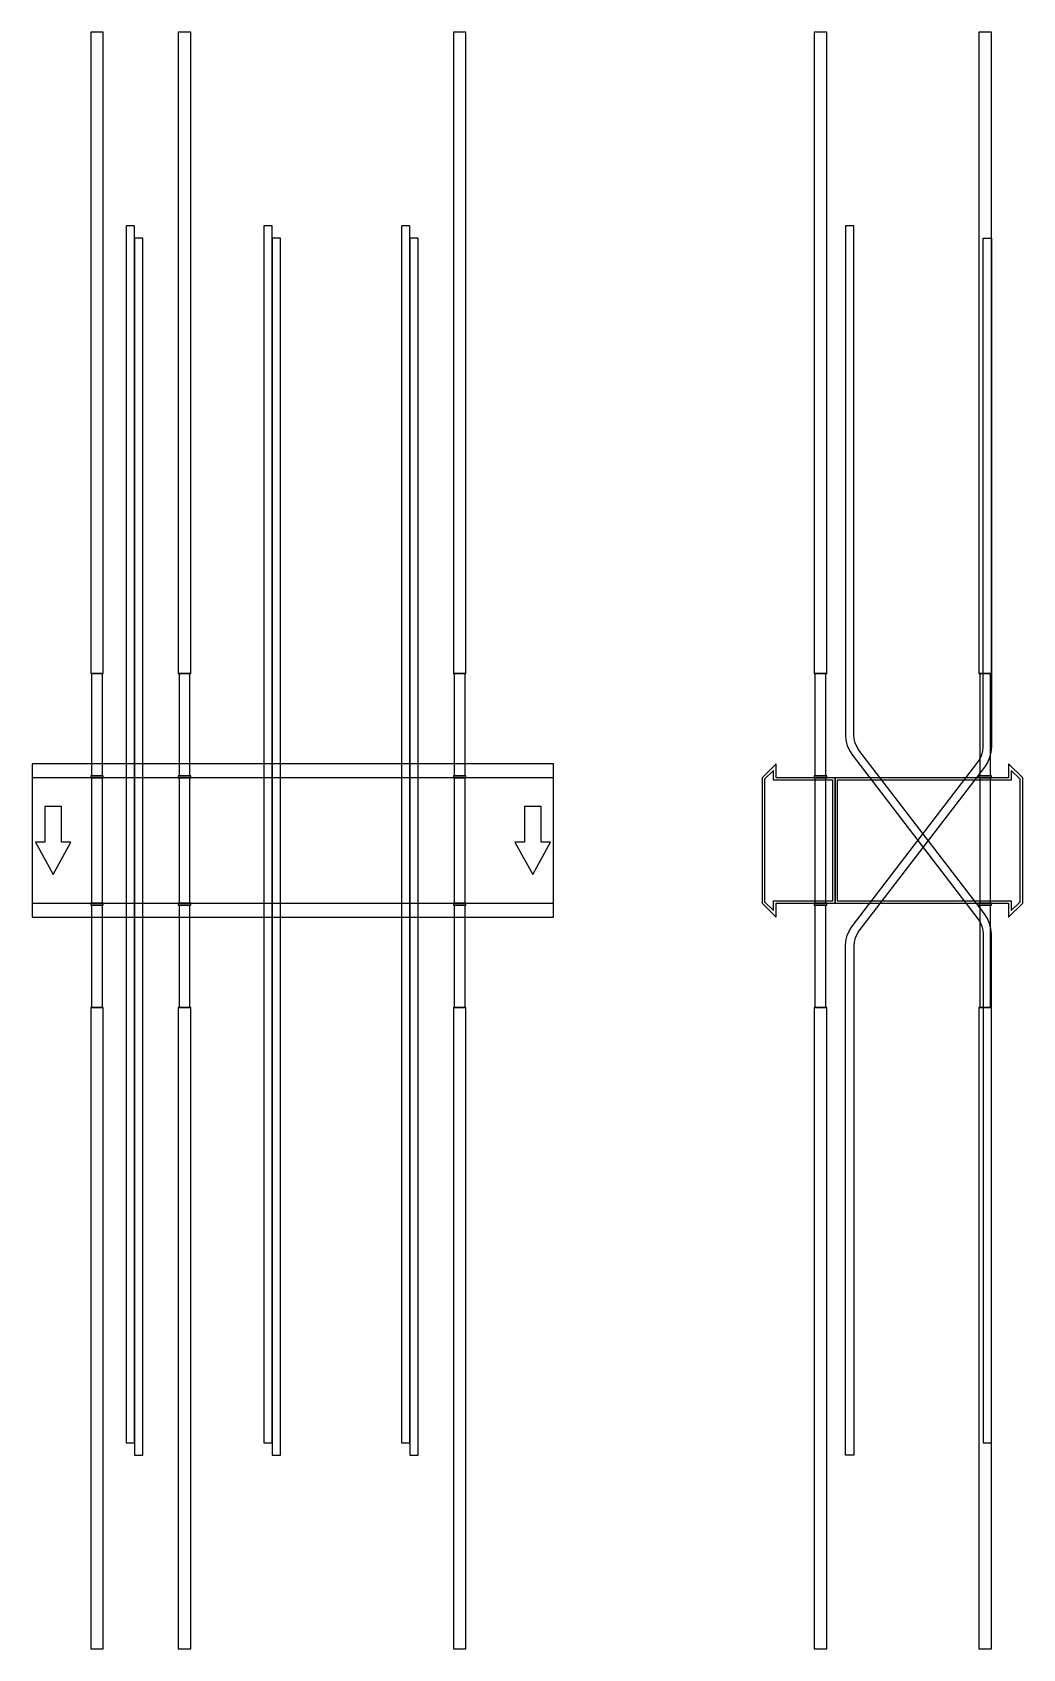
# Model space of a CAD drawing. Extents: x 0 to 950, y -775 to 775.
import ezdxf

# ---------------------------------------------------------------- set-up
doc = ezdxf.new("R2010")
doc.units = 0
doc.layers.add('Halfen', color=7, linetype='CONTINUOUS')

msp = doc.modelspace()

# ---------------------------------------------------------------- linework, layer by layer
at = {"layer": 'Halfen', "color": 7}
for points in [[(68, 160), (68, 775), (56, 775), (56, 160)], [(152, 160), (152, 775), (140, 775), (140, 160)], [(416, 160), (416, 775), (404, 775), (404, 160)], [(762, 160), (762, 775), (750, 775), (750, 160)], [(920, 160), (920, 775), (908, 775), (908, 160)], [(98, -577.739), (98, 589.296), (90, 589.296), (90, -577.739)], [(230, -577.739), (230, 589.296), (222, 589.296), (222, -577.739)], [(362, -577.739), (362, 589.296), (354, 589.296), (354, -577.739)], [(920, -577.739), (920, -89.739), (919.573, -84.526), (918.302, -79.453), (916.221, -74.654), (913.387, -70.259), (792.96, 86.686), (790.834, 89.983), (789.274, 93.582), (788.321, 97.387), (788, 101.296), (788, 589.296), (780, 589.296), (780, 101.296), (780.427, 96.084), (781.698, 91.01), (783.779, 86.212), (786.613, 81.816), (907.04, -75.129), (909.166, -78.425), (910.726, -82.024), (911.679, -85.829), (912, -89.739), (912, -577.739)], [(106, -589.296), (106, 577.739), (98, 577.739), (98, -589.296)], [(238, -589.296), (238, 577.739), (230, 577.739), (230, -589.296)], [(370, -589.296), (370, 577.739), (362, 577.739), (362, -589.296)], [(780, -589.296), (780, -101.296), (780.427, -96.084), (781.698, -91.01), (783.779, -86.211), (786.613, -81.816), (907.04, 75.129), (909.166, 78.425), (910.726, 82.024), (911.679, 85.83), (912, 89.739), (912, 577.739), (920, 577.739), (920, 89.739), (919.573, 84.526), (918.302, 79.453), (916.221, 74.654), (913.387, 70.259), (792.96, -86.686), (790.834, -89.983), (789.274, -93.582), (788.321, -97.387), (788, -101.296), (788, -589.296)], [(67.25, 62), (67.25, 160), (56.75, 160), (56.75, 62)], [(151.25, 62), (151.25, 160), (140.75, 160), (140.75, 62)], [(415.25, 62), (415.25, 160), (404.75, 160), (404.75, 62)], [(761.25, 62), (761.25, 160), (750.75, 160), (750.75, 62)], [(919.25, 62), (919.25, 160), (908.75, 160), (908.75, 62)], [(0, -73.5), (500, -73.5), (500, 73.5), (0, 73.5)], [(68, 60), (68, 62), (56, 62), (56, 60)], [(152, 60), (152, 62), (140, 62), (140, 60)], [(416, 60), (416, 62), (404, 62), (404, 60)], [(770, -60), (770, 60), (713.5, 60), (713.5, 73.5), (700, 60), (700, -60), (713.5, -73.5), (713.5, -60)], [(768, -58), (768, 58), (711, 58), (711, 67.25), (702.5, 58.75), (702.5, -58.75), (711, -67.25), (711, -58)], [(762, 60), (762, 62), (750, 62), (750, 60)], [(950, -60), (950, 60), (936.5, 73.5), (936.5, 60), (770, 60), (770, -60), (936.5, -60), (936.5, -73.5)], [(947.5, -58.75), (947.5, 58.75), (939, 67.25), (939, 58), (772, 58), (772, -58), (939, -58), (939, -67.25)], [(920, 60), (920, 62), (908, 62), (908, 60)], [(0, -60), (500, -60), (500, 60), (0, 60)], [(67.25, -60), (67.25, 60), (56.75, 60), (56.75, -60)], [(151.25, -60), (151.25, 60), (140.75, 60), (140.75, -60)], [(415.25, -60), (415.25, 60), (404.75, 60), (404.75, -60)], [(761.25, -60), (761.25, 60), (750.75, 60), (750.75, -60)], [(919.25, -60), (919.25, 60), (908.75, 60), (908.75, -60)], [(20, -32.5), (37, -1.5), (28, -1.5), (28, 32.5), (12, 32.5), (12, -1.5), (3, -1.5)], [(480, -32.5), (497, -1.5), (488, -1.5), (488, 32.5), (472, 32.5), (472, -1.5), (463, -1.5)], [(68, -62), (68, -60), (56, -60), (56, -62)], [(67.25, -160), (67.25, -62), (56.75, -62), (56.75, -160)], [(152, -62), (152, -60), (140, -60), (140, -62)], [(151.25, -160), (151.25, -62), (140.75, -62), (140.75, -160)], [(416, -62), (416, -60), (404, -60), (404, -62)], [(415.25, -160), (415.25, -62), (404.75, -62), (404.75, -160)], [(762, -62), (762, -60), (750, -60), (750, -62)], [(761.25, -160), (761.25, -62), (750.75, -62), (750.75, -160)], [(920, -62), (920, -60), (908, -60), (908, -62)], [(919.25, -160), (919.25, -62), (908.75, -62), (908.75, -160)], [(68, -775), (68, -160), (56, -160), (56, -775)], [(152, -775), (152, -160), (140, -160), (140, -775)], [(416, -775), (416, -160), (404, -160), (404, -775)], [(762, -775), (762, -160), (750, -160), (750, -775)], [(920, -775), (920, -160), (908, -160), (908, -775)]]:
    msp.add_lwpolyline(points, close=True, dxfattribs=at)

doc.saveas('drawing.dxf')
